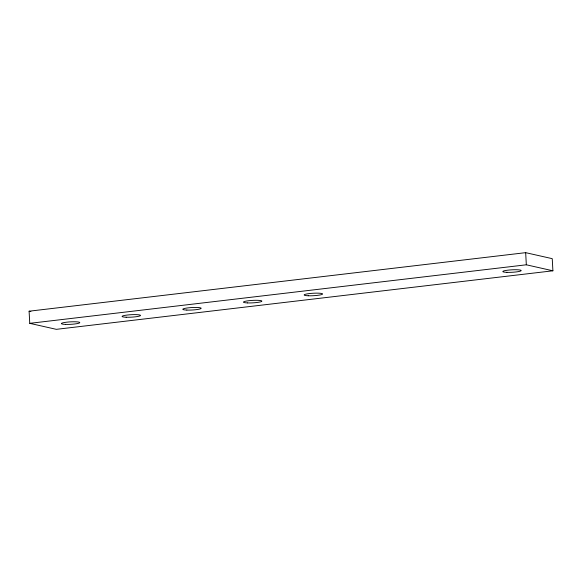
<?xml version="1.0" encoding="UTF-8"?>
<svg xmlns="http://www.w3.org/2000/svg" width="582" height="582" viewBox="0 0 582 582"><rect width="100%" height="100%" fill="white"/><g stroke="black" fill="none" stroke-linecap="round" stroke-linejoin="round"><path stroke-width="0.87" d="M29.1 311.203L525.67 252.661L552.245 258.663L552.9 270.797L56.33 329.339L29.755 323.337L29.1 311.203L30.875 311.603M29.755 323.337L526.324 264.795L552.9 270.797M525.67 252.661L526.324 264.795M247.532 302.916A9.196 1.229 -3.1 0 0 261.864 301.229A9.196 1.229 -3.1 0 0 248.718 300.719A9.196 1.229 -3.1 0 0 247.532 302.916M186.837 310.075A9.196 1.229 -3.1 0 0 201.176 308.38A9.196 1.229 -3.1 0 0 188.03 307.878A9.196 1.229 -3.1 0 0 186.837 310.075M126.149 317.226A9.196 1.229 -3.1 0 0 140.48 315.539A9.196 1.229 -3.1 0 0 127.334 315.029A9.196 1.229 -3.1 0 0 126.149 317.226M65.453 324.385A9.196 1.229 -3.1 0 0 79.792 322.69A9.196 1.229 -3.1 0 0 66.646 322.188A9.196 1.229 -3.1 0 0 65.453 324.385M506.9 272.347A9.196 1.229 -3.1 0 0 521.188 270.645A9.196 1.229 -3.1 0 0 507.991 270.157A9.196 1.229 -3.1 0 0 506.9 272.347M308.227 295.765A9.196 1.229 -3.1 0 0 322.559 294.07A9.196 1.229 -3.1 0 0 309.413 293.568A9.196 1.229 -3.1 0 0 308.227 295.765"/></g></svg>
